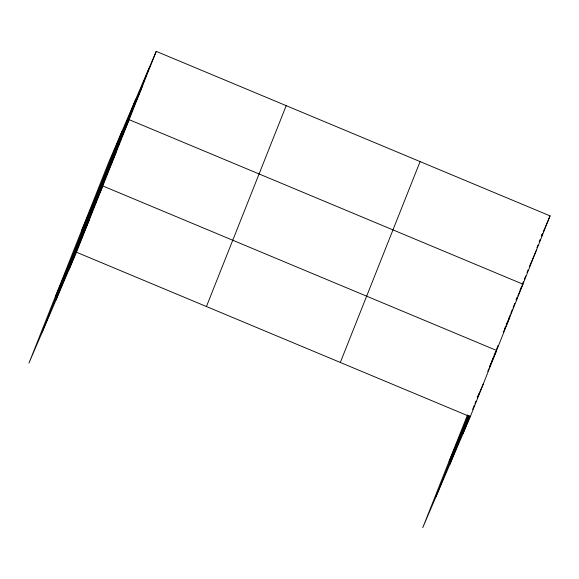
<?xml version="1.0" encoding="UTF-8"?>
<svg xmlns="http://www.w3.org/2000/svg" width="579" height="579" viewBox="0 0 579 579"><rect width="100%" height="100%" fill="white"/><g stroke="black" fill="none" stroke-linecap="round" stroke-linejoin="round"><path stroke-width="0.87" d="M42.267 332.035L122.046 131.172M55.997 300.016L135.768 99.154M69.314 268.938L149.093 68.076M156.25 51.372L108.729 162.25L28.95 363.113L76.471 252.234L156.25 51.372L550.05 215.887L470.271 416.75L422.75 527.628L467.506 414.948M206.428 306.523L286.207 105.66M340.322 362.461L420.093 161.599M436.074 496.55L468.324 415.353M449.796 464.532L469.207 415.642M463.113 433.454L470.025 416.055M472.659 409.425L474.302 405.278M474.961 403.621L475.945 401.138M477.262 397.824L478.913 393.684M487.793 371.313L488.785 368.823M491.086 363.026L489.443 367.166L496.601 350.469L102.801 185.953L55.28 296.824M491.745 361.368L493.388 357.221M494.046 355.571L495.696 351.424M496.355 349.767L497.998 345.627M504.577 329.053L505.568 326.57M506.227 324.913L507.87 320.766M508.528 319.109L510.171 314.969M510.83 313.311L512.48 309.172M513.132 307.514L514.782 303.367M517.09 297.548L516.099 300.052L517.134 297.7M520.065 290.057L521.057 287.56M522.055 285.056L523.373 281.727M524.371 279.23L525.689 275.901M527.013 272.564L528.005 270.067M536.936 247.58L537.927 245.083M539.252 241.754L540.243 239.25M541.568 235.921L542.559 233.424L541.488 235.863M135.529 102.222L142.687 85.518M81.603 230.543L129.124 119.665L522.924 284.18L517.814 296.108M108.801 169.509L115.959 152.805M82.479 235.791L89.636 219.094M543.232 231.795L544.94 227.815M545.621 226.23L550.05 215.887M529.329 266.738L536.487 250.034M503.289 332.433L509.766 317.321M449.08 461.34L468.729 415.49M477.299 397.925L483.436 383.609M76.471 252.234L470.271 416.75"/></g></svg>
